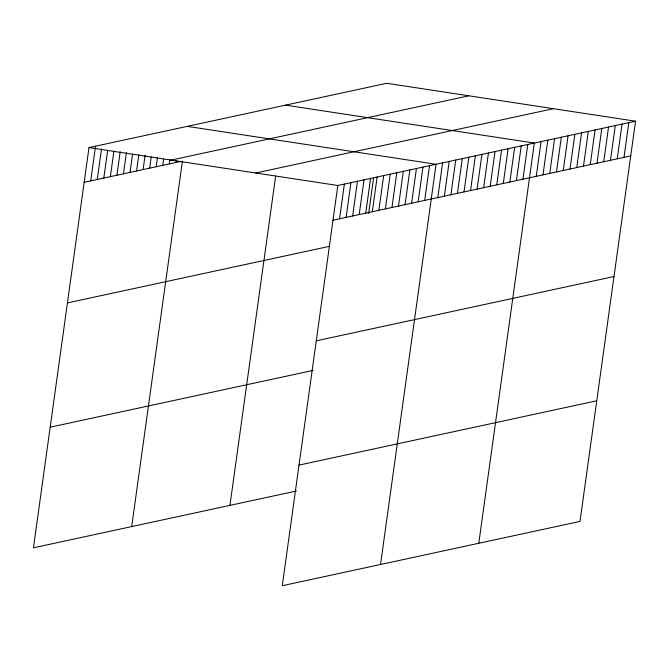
<?xml version="1.0" encoding="UTF-8"?>
<svg xmlns="http://www.w3.org/2000/svg" width="669" height="669" viewBox="0 0 669 669"><rect width="100%" height="100%" fill="white"/><g stroke="black" fill="none" stroke-linecap="round" stroke-linejoin="round"><path stroke-width="1" d="M635.55 121.198L337.82 185.497L282.285 585.71L580.015 521.41L635.55 121.198L386.715 83.29L88.985 147.59L33.45 547.802L296.476 490.996M90.716 180.889L95.533 146.168M97.264 179.476L101.521 148.844M103.82 178.063L107.642 150.492M110.368 176.649L113.906 151.119M116.916 175.228L120.177 151.746M123.464 173.815L126.441 152.373M130.02 172.401L132.571 154.021M136.568 170.988L138.834 154.648M143.116 169.575L145.098 155.275M149.664 168.162L151.227 156.922M156.22 166.74L157.491 157.558M162.768 165.327L163.621 159.205M169.316 163.913L169.884 159.832M175.863 162.5L176.148 160.46M131.701 526.587L182.42 161.087M229.952 505.363L275.645 176.056M339.551 218.796L344.368 184.084M346.107 217.383L350.924 182.67M352.655 215.97L357.472 181.249M359.203 214.557L364.02 179.836M365.751 213.143L370.567 178.422M368.644 213.495L373.528 178.314M372.307 211.73L377.124 177.009M378.855 210.309L383.672 175.596M385.403 208.895L390.219 174.183M391.95 207.482L396.776 172.769M398.507 206.069L403.323 171.348M405.054 204.655L409.871 169.934M411.602 203.242L416.419 168.521M418.15 201.829L422.975 167.108M424.706 200.407L429.523 165.695M380.536 564.494L436.071 164.281L187.236 126.366M437.802 197.581L442.619 162.86M444.358 196.168L449.175 161.446M450.906 194.754L455.723 160.033M457.454 193.341L462.271 158.62M464.002 191.919L468.818 157.207M470.558 190.506L475.375 155.793M477.106 189.093L481.923 154.38M483.654 187.68L488.47 152.958M490.201 186.266L495.018 151.545M496.758 184.853L501.574 150.132M503.305 183.44L508.122 148.719M509.853 182.018L514.67 147.305M516.401 180.605L521.218 145.892M522.957 179.192L527.774 144.479M478.787 543.278L534.322 143.057L285.487 105.15M536.254 176.323L541.07 141.602M543.002 174.86L547.819 140.147M549.751 173.405L554.568 138.692M556.499 171.95L561.316 137.229M563.248 170.495L568.065 135.774M569.996 169.031L574.813 134.318M576.745 167.576L581.562 132.855M583.493 166.121L588.31 131.4M590.242 164.658L595.059 129.945M596.991 163.203L601.807 128.49M603.739 161.747L608.556 127.026M610.488 160.292L615.304 125.571M617.236 158.829L622.053 124.116M623.985 157.374L628.801 122.661M171.097 160.1L468.827 95.801M84.169 182.303L180.546 161.488M255.709 172.987L553.43 108.687M333.003 220.21L630.733 155.919M67.427 302.915L329.491 246.326M316.27 340.83L614 276.531M50.183 427.19L313.209 370.383M299.026 465.097L596.756 400.798M88.985 147.59L337.82 185.497"/></g></svg>
